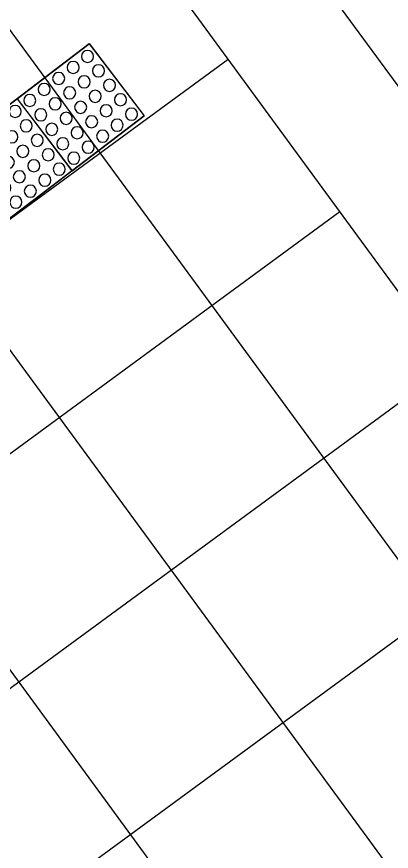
# Model space of a CAD drawing. Header units: millimetres. Extents: x 75184266 to 76346726, y -35850126 to -33679385.
# Drawn here: x 75500184 to 75501422, y -34605614 to -34602856 of the extents above; entities that cross this region are included whole.
import ezdxf

# ---------------------------------------------------------------- set-up
doc = ezdxf.new("R2010")
doc.units = ezdxf.units.MM
doc.header["$LTSCALE"] = 50
doc.header["$MEASUREMENT"] = 0
doc.layers.add('XR-지하3층$0$XR-지하3층$0$AA-XXXX-SYMB', color=7, linetype='CONTINUOUS')
doc.layers.add('XR-지하3층$0$XR-지하3층$0$DEFPOINT', color=142, linetype='CONTINUOUS', plot=False)
doc.layers.add('건축', color=8, linetype='CONTINUOUS', plot=False)

# ---------------------------------------------------------------- blocks, each defined once
blk = doc.blocks.new('XR-지하3층$0$XR-지하3층$0$점형블럭')
at = {"layer": 'XR-지하3층$0$XR-지하3층$0$AA-XXXX-SYMB', "color": 9, "ltscale": 5}
for p, q in [((300, 300), (0, 300)), ((0, 300), (0, 0)), ((300, 300), (300, 0)), ((300, 0), (0, 0))]:
    blk.add_line(p, q, dxfattribs=at)
at = {"layer": 'XR-지하3층$0$XR-지하3층$0$AA-XXXX-SYMB', "color": 9, "ltscale": 2}
for centre in [(30, 270), (90, 270), (150, 270), (210, 270), (270, 270), (30, 210), (90, 210), (150, 210), (210, 210), (270, 210), (30, 150), (90, 150), (150, 150), (210, 150), (270, 150), (30, 90), (90, 90), (150, 90), (210, 90), (270, 90), (30, 30), (90, 30), (150, 30), (210, 30), (270, 30)]:
    blk.add_circle(centre, 20, dxfattribs=at)
blk = doc.blocks.new('XR-지하3층$0$XR-지하3층$0$dsfdf')
at = {"layer": 'XR-지하3층$0$XR-지하3층$0$DEFPOINT'}
blk.add_lwpolyline([(902.6, 292.1), (177.9, -241.6), (0, 0), (724.7, 533.7)], close=True, dxfattribs=at)
at = {"layer": 'XR-지하3층$0$XR-지하3층$0$AA-XXXX-SYMB', "extrusion": (0, 0, -1), "zscale": -1, "rotation": 143.631410486732}
for p in [(-241.6, 177.9), (0, 0)]:
    blk.add_blockref('XR-지하3층$0$XR-지하3층$0$점형블럭', p, dxfattribs=at)

msp = doc.modelspace()

# ---------------------------------------------------------------- hatches: boundary and pattern name
at = {"layer": '건축', "ltscale": 100}
h = msp.add_hatch(dxfattribs=at)
h.set_pattern_fill('NET', color=256, scale=5000, angle=90)
h.set_pattern_definition([(36.246, (75499316.6, -34604919.4), (-369.533, 504.054), []), (126.246, (75499316.6, -34604919.4), (-504.054, -369.533), [])])
h.paths.add_polyline_path([(75498606.9, -34603951.4), (75502775.7, -34609637.7), (75492896.6, -34616881.5), (75493428.4, -34617606.7), (75492218.7, -34618493.7), (75491509.1, -34617525.9), (75491630.1, -34617437.3), (75487828.3, -34612251.5), (75487706.9, -34612340.6), (75487517.4, -34612082), (75486331.9, -34612951.3), (75488347.1, -34615699.6), (75488275.5, -34616164.5), (75487725.2, -34616568), (75488399.4, -34617487.3), (75489234, -34616875.3), (75490475.8, -34618568.8), (75491844.5, -34620435.8), (75507909.7, -34608658.1), (75507930, -34608684.6), (75509659.4, -34607416.5), (75507932.8, -34605061.7), (75508452.9, -34604680.3), (75507793.6, -34603781.1), (75507273.5, -34604162.5), (75505320.5, -34601497.7), (75504017.4, -34602453.2), (75507499.6, -34607202.2), (75505201.3, -34608887.4), (75500516.8, -34602497.9)])

# ---------------------------------------------------------------- linework, layer by layer
at = {"layer": '건축', "extrusion": (-2.19818e-06, -2.19672e-06, 1)}
msp.add_line((75500267.6, -34601481.3, 0), (75501804.6, -34603578.4, 0), dxfattribs=at)
at = {"layer": '건축', "extrusion": (-2.19752e-06, -2.19673e-06, 1), "elevation": -89.9}
msp.add_lwpolyline([(75501718.4, -34604137.5), (75498230.7, -34599378.7)], dxfattribs=at)

# ---------------------------------------------------------------- block references
at = {"layer": '건축', "rotation": 180.9046818192572}
msp.add_blockref('XR-지하3층$0$XR-지하3층$0$dsfdf', (75500605.6, -34603184.3, 0), dxfattribs=at)

doc.saveas('drawing.dxf')
